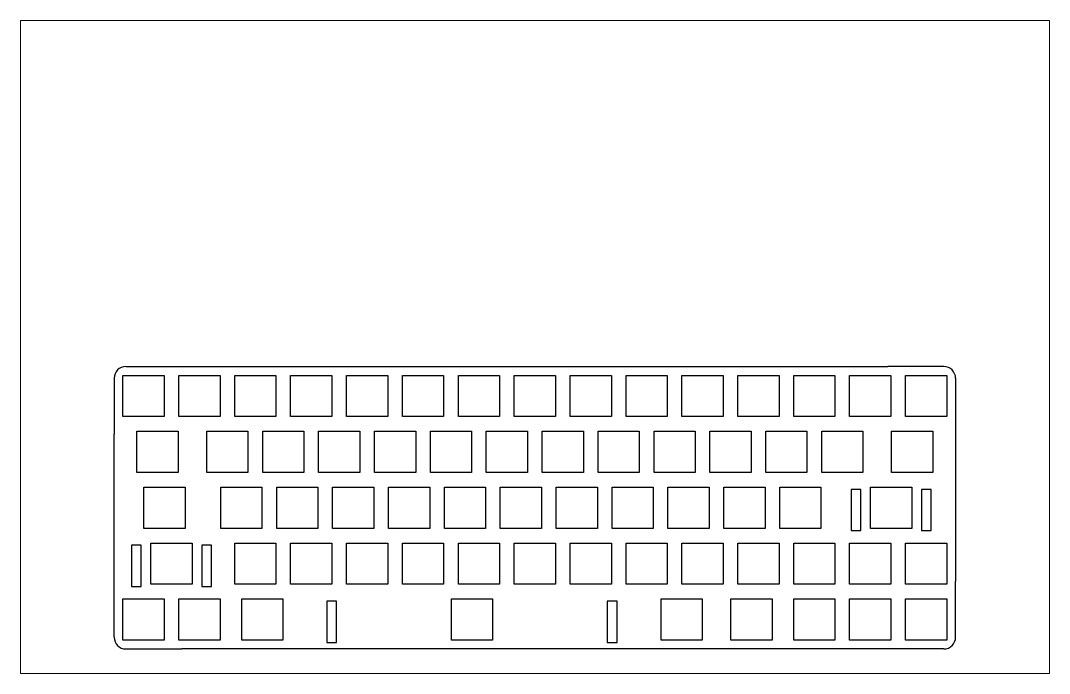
# Paper-space layout 'Sheet2' of a CAD drawing. Header units: millimetres. Extents: x 40 to 364, y 26 to 231.
# The model-space entities are those that its viewports show. They can reach past a viewport. Long polylines and large blocks are cut down to what shows.
import ezdxf

# ---------------------------------------------------------------- set-up
doc = ezdxf.new("R2010")
doc.units = ezdxf.units.MM
doc.layers.add('Layer_1', color=7, linetype='Continuous')

msp = doc.modelspace()

# ---------------------------------------------------------------- linework, layer by layer
at = {"layer": 'Layer_1', "linetype": 'ByBlock'}
for p, q in [((20.05, 113.5), (279.05, 113.5)), ((298.05, 113.5), (279.05, 113.5)), ((16.05, 109.5), (16.05, 90.5)), ((302.05, 109.5), (302.05, 40.5)), ((16.05, 21.5), (16.05, 90.5)), ((302.05, 21.5), (302.05, 40.5)), ((20.05, 17.5), (39.05, 17.5)), ((298.05, 17.5), (39.05, 17.5))]:
    msp.add_line(p, q, dxfattribs=at)
at = {"layer": 'Layer_1'}
for points in [[(19.05, 110.5), (33.05, 110.5), (33.05, 96.5), (19.05, 96.5), (19.05, 110.5)], [(38.05, 110.5), (52.05, 110.5), (52.05, 96.5), (38.05, 96.5), (38.05, 110.5)], [(57.05, 110.5), (71.05, 110.5), (71.05, 96.5), (57.05, 96.5), (57.05, 110.5)], [(76.05, 110.5), (90.05, 110.5), (90.05, 96.5), (76.05, 96.5), (76.05, 110.5)], [(95.05, 110.5), (109.05, 110.5), (109.05, 96.5), (95.05, 96.5), (95.05, 110.5)], [(114.05, 110.5), (128.05, 110.5), (128.05, 96.5), (114.05, 96.5), (114.05, 110.5)], [(133.05, 110.5), (147.05, 110.5), (147.05, 96.5), (133.05, 96.5), (133.05, 110.5)], [(152.05, 110.5), (166.05, 110.5), (166.05, 96.5), (152.05, 96.5), (152.05, 110.5)], [(171.05, 110.5), (185.05, 110.5), (185.05, 96.5), (171.05, 96.5), (171.05, 110.5)], [(190.05, 110.5), (204.05, 110.5), (204.05, 96.5), (190.05, 96.5), (190.05, 110.5)], [(209.05, 110.5), (223.05, 110.5), (223.05, 96.5), (209.05, 96.5), (209.05, 110.5)], [(228.05, 110.5), (242.05, 110.5), (242.05, 96.5), (228.05, 96.5), (228.05, 110.5)], [(247.05, 110.5), (261.05, 110.5), (261.05, 96.5), (247.05, 96.5), (247.05, 110.5)], [(266.05, 110.5), (280.05, 110.5), (280.05, 96.5), (266.05, 96.5), (266.05, 110.5)], [(285.05, 110.5), (299.05, 110.5), (299.05, 96.5), (285.05, 96.5), (285.05, 110.5)], [(23.8, 91.5), (37.8, 91.5), (37.8, 77.5), (23.8, 77.5), (23.8, 91.5)], [(47.55, 91.5), (61.55, 91.5), (61.55, 77.5), (47.55, 77.5), (47.55, 91.5)], [(66.55, 91.5), (80.55, 91.5), (80.55, 77.5), (66.55, 77.5), (66.55, 91.5)], [(85.55, 91.5), (99.55, 91.5), (99.55, 77.5), (85.55, 77.5), (85.55, 91.5)], [(104.55, 91.5), (118.55, 91.5), (118.55, 77.5), (104.55, 77.5), (104.55, 91.5)], [(123.55, 91.5), (137.55, 91.5), (137.55, 77.5), (123.55, 77.5), (123.55, 91.5)], [(142.55, 91.5), (156.55, 91.5), (156.55, 77.5), (142.55, 77.5), (142.55, 91.5)], [(161.55, 91.5), (175.55, 91.5), (175.55, 77.5), (161.55, 77.5), (161.55, 91.5)], [(180.55, 91.5), (194.55, 91.5), (194.55, 77.5), (180.55, 77.5), (180.55, 91.5)], [(199.55, 91.5), (213.55, 91.5), (213.55, 77.5), (199.55, 77.5), (199.55, 91.5)], [(218.55, 91.5), (232.55, 91.5), (232.55, 77.5), (218.55, 77.5), (218.55, 91.5)], [(237.55, 91.5), (251.55, 91.5), (251.55, 77.5), (237.55, 77.5), (237.55, 91.5)], [(256.55, 91.5), (270.55, 91.5), (270.55, 77.5), (256.55, 77.5), (256.55, 91.5)], [(280.3, 91.5), (294.3, 91.5), (294.3, 77.5), (280.3, 77.5), (280.3, 91.5)], [(26.18, 72.5), (40.18, 72.5), (40.18, 58.5), (26.18, 58.5), (26.18, 72.5)], [(52.3, 72.5), (66.3, 72.5), (66.3, 58.5), (52.3, 58.5), (52.3, 72.5)], [(71.3, 72.5), (85.3, 72.5), (85.3, 58.5), (71.3, 58.5), (71.3, 72.5)], [(90.3, 72.5), (104.3, 72.5), (104.3, 58.5), (90.3, 58.5), (90.3, 72.5)], [(109.3, 72.5), (123.3, 72.5), (123.3, 58.5), (109.3, 58.5), (109.3, 72.5)], [(128.3, 72.5), (142.3, 72.5), (142.3, 58.5), (128.3, 58.5), (128.3, 72.5)], [(147.3, 72.5), (161.3, 72.5), (161.3, 58.5), (147.3, 58.5), (147.3, 72.5)], [(166.3, 72.5), (180.3, 72.5), (180.3, 58.5), (166.3, 58.5), (166.3, 72.5)], [(185.3, 72.5), (199.3, 72.5), (199.3, 58.5), (185.3, 58.5), (185.3, 72.5)], [(204.3, 72.5), (218.3, 72.5), (218.3, 58.5), (204.3, 58.5), (204.3, 72.5)], [(223.3, 72.5), (237.3, 72.5), (237.3, 58.5), (223.3, 58.5), (223.3, 72.5)], [(242.3, 72.5), (256.3, 72.5), (256.3, 58.5), (242.3, 58.5), (242.3, 72.5)], [(273.18, 72.5), (287.18, 72.5), (287.18, 58.5), (273.18, 58.5), (273.18, 72.5)], [(28.55, 53.5), (42.55, 53.5), (42.55, 39.5), (28.55, 39.5), (28.55, 53.5)], [(57.05, 53.5), (71.05, 53.5), (71.05, 39.5), (57.05, 39.5), (57.05, 53.5)], [(76.05, 53.5), (90.05, 53.5), (90.05, 39.5), (76.05, 39.5), (76.05, 53.5)], [(95.05, 53.5), (109.05, 53.5), (109.05, 39.5), (95.05, 39.5), (95.05, 53.5)], [(114.05, 53.5), (128.05, 53.5), (128.05, 39.5), (114.05, 39.5), (114.05, 53.5)], [(133.05, 53.5), (147.05, 53.5), (147.05, 39.5), (133.05, 39.5), (133.05, 53.5)], [(152.05, 53.5), (166.05, 53.5), (166.05, 39.5), (152.05, 39.5), (152.05, 53.5)], [(171.05, 53.5), (185.05, 53.5), (185.05, 39.5), (171.05, 39.5), (171.05, 53.5)], [(190.05, 53.5), (204.05, 53.5), (204.05, 39.5), (190.05, 39.5), (190.05, 53.5)], [(209.05, 53.5), (223.05, 53.5), (223.05, 39.5), (209.05, 39.5), (209.05, 53.5)], [(228.05, 53.5), (242.05, 53.5), (242.05, 39.5), (228.05, 39.5), (228.05, 53.5)], [(247.05, 53.5), (261.05, 53.5), (261.05, 39.5), (247.05, 39.5), (247.05, 53.5)], [(266.05, 53.5), (280.05, 53.5), (280.05, 39.5), (266.05, 39.5), (266.05, 53.5)], [(285.05, 53.5), (299.05, 53.5), (299.05, 39.5), (285.05, 39.5), (285.05, 53.5)], [(19.05, 34.5), (33.05, 34.5), (33.05, 20.5), (19.05, 20.5), (19.05, 34.5)], [(38.05, 34.5), (52.05, 34.5), (52.05, 20.5), (38.05, 20.5), (38.05, 34.5)], [(59.43, 34.5), (73.43, 34.5), (73.43, 20.5), (59.43, 20.5), (59.43, 34.5)], [(130.68, 34.5), (144.68, 34.5), (144.68, 20.5), (130.68, 20.5), (130.68, 34.5)], [(130.68, 34.5), (144.68, 34.5), (144.68, 20.5), (130.68, 20.5), (130.68, 34.5)], [(201.93, 34.5), (215.93, 34.5), (215.93, 20.5), (201.93, 20.5), (201.93, 34.5)], [(225.68, 34.5), (239.68, 34.5), (239.68, 20.5), (225.68, 20.5), (225.68, 34.5)], [(247.05, 34.5), (261.05, 34.5), (261.05, 20.5), (247.05, 20.5), (247.05, 34.5)], [(266.05, 34.5), (280.05, 34.5), (280.05, 20.5), (266.05, 20.5), (266.05, 34.5)], [(285.05, 34.5), (299.05, 34.5), (299.05, 20.5), (285.05, 20.5), (285.05, 34.5)]]:
    msp.add_lwpolyline(points, dxfattribs=at)
at = {"layer": 'Layer_1', "linetype": 'ByBlock'}
for points in [[(266.58, 71.75), (266.58, 57.75), (269.88, 57.75), (269.88, 71.75)], [(290.48, 71.75), (290.48, 57.75), (293.78, 57.75), (293.78, 71.75)], [(21.95, 52.75), (21.95, 38.75), (25.25, 38.75), (25.25, 52.75)], [(45.85, 52.75), (45.85, 38.75), (49.15, 38.75), (49.15, 52.75)], [(88.38, 33.75), (88.38, 19.75), (91.68, 19.75), (91.68, 33.75)], [(88.38, 33.75), (88.38, 19.75), (91.68, 19.75), (91.68, 33.75)], [(183.68, 33.75), (183.68, 19.75), (186.98, 19.75), (186.98, 33.75)], [(183.68, 33.75), (183.68, 19.75), (186.98, 19.75), (186.98, 33.75)]]:
    msp.add_lwpolyline(points, close=True, dxfattribs=at)
at = {"layer": 'Layer_1'}
for centre, start, end in [((20.05, 109.5), 90, 180), ((298.05, 109.5), 0, 90), ((20.05, 21.5), 180, 270), ((298.05, 21.5), 270, 0)]:
    msp.add_arc(centre, 4, start, end, dxfattribs=at)

psp = doc.layouts.new('Sheet2')

# ---------------------------------------------------------------- viewports
at = {"layer": '0'}
psp.add_viewport(center=(202.5, 128.5), size=(324, 205.6), view_center_point=(159.1, 120.14), view_height=221.9061, dxfattribs=at)

doc.saveas('drawing.dxf')
